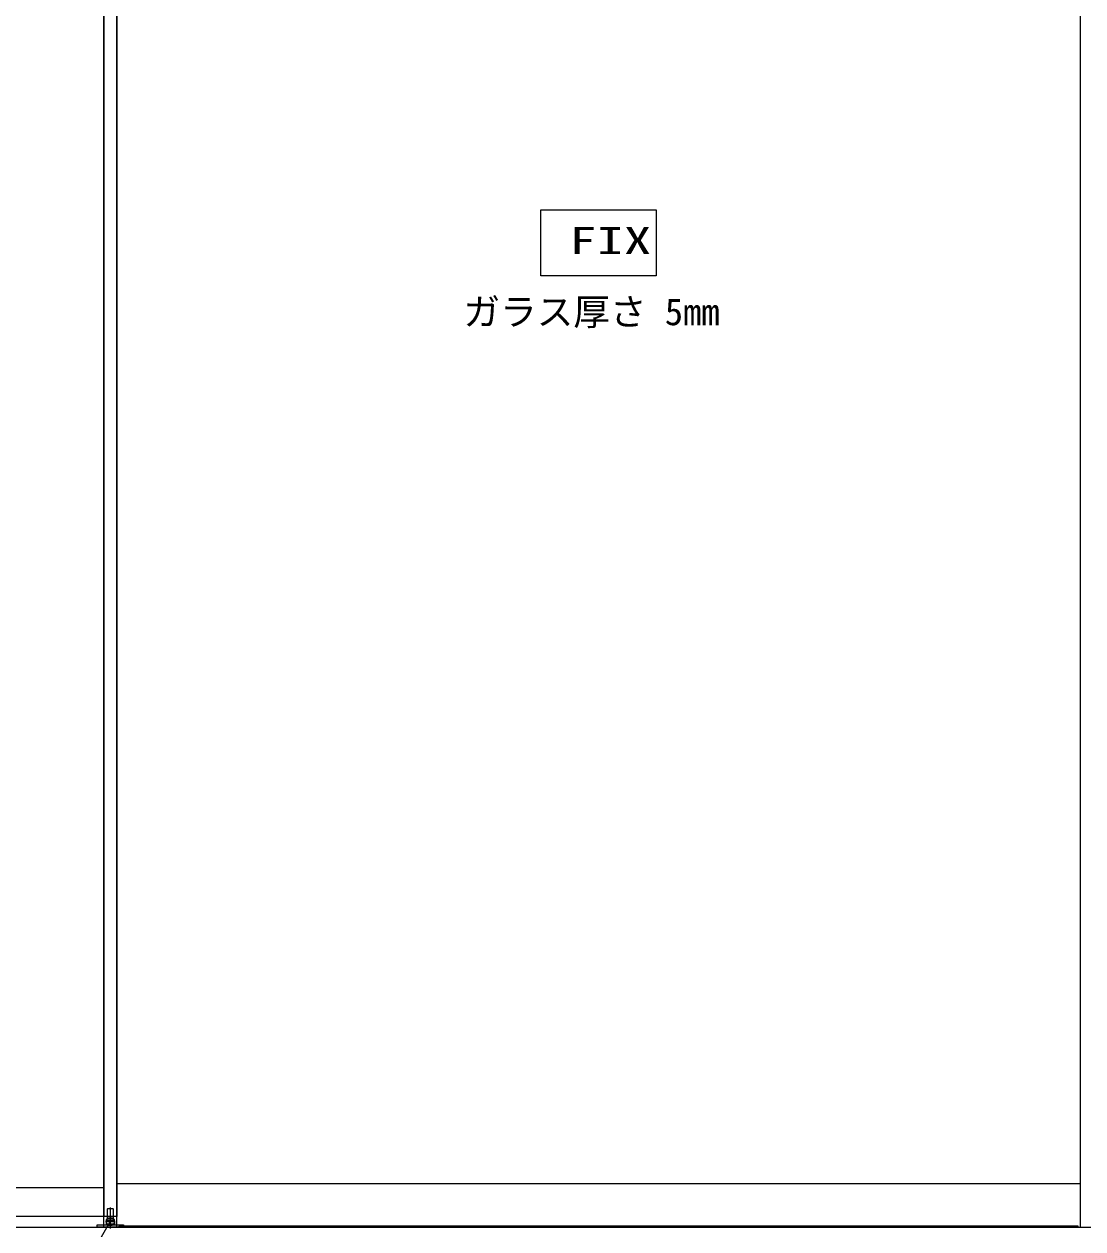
# Model space of a CAD drawing. Units: millimetres, scale not verified. Extents: x -6062 to 6062, y -3045 to 3045.
# Drawn here: x -2166 to -882, y -2002 to -542 of the extents above; entities that cross this region are included whole.
import ezdxf
from ezdxf.enums import TextEntityAlignment as Align

# ---------------------------------------------------------------- set-up
doc = ezdxf.new("R2010")
doc.units = ezdxf.units.MM
doc.header["$LTSCALE"] = 20
doc.layers.add('0-3_2寸法-3', color=7, linetype='Continuous', lineweight=9)
doc.layers.add('0-4_3一般', color=7, linetype='Continuous', lineweight=9)
doc.styles.add('ＭＳ ゴシック', font='')
doc.styles.get('ＭＳ ゴシック').set_extended_font_data('MS Gothic')

# ---------------------------------------------------------------- blocks, each defined once
blk = doc.blocks.new('グループ-61')
at = {"layer": '0-4_3一般'}
blk.add_line((-78696.5, -40000), (20223.5, -40000), dxfattribs=at)
blk = doc.blocks.new('グループ-62')
at = {"layer": '0-4_3一般'}
for p, q in [((-5640, -40000), (-5640, 6840)), ((-5320, -40000), (-5320, 6840)), ((18040, 6840), (18040, -40000)), ((-5640, 6100), (-5640, -39740)), ((-5320, 6100), (-5320, -39740)), ((-29000, -39040), (-5640, -39040)), ((-5320, -38940), (18040, -38940)), ((-5555, -39560), (-5555, -39800)), ((-5415, -39550), (-5545, -39550)), ((-5480, -39520), (-5480, -40027.8)), ((-5405, -39800), (-5405, -39560)), ((-5320, -39740), (-29320, -39740)), ((-5800, -39942), (-5580, -39942)), ((-5800, -40000), (-5800, -39942)), ((-5160, -40000), (-5800, -40000)), ((-5640, -40000), (18360, -40000)), ((-5580, -39862), (-5580, -39922)), ((-5580, -39862), (-5520, -39862)), ((-5380, -39922), (-5580, -39922)), ((-5380, -39922), (-5580, -39922)), ((-5555, -39800), (-5405, -39800)), ((-5554, -39862), (-5554, -39800)), ((-5406, -39800), (-5554, -39800)), ((-5406, -39862), (-5406, -39800)), ((-5380, -39862), (-5380, -39922)), ((-5380, -39942), (-5380, -39922)), ((-5270, -39970), (-5270, -40000)), ((17990, -39970), (-5270, -39970)), ((-5270, -40000), (17990, -40000)), ((-5160, -39942), (-5160, -40000)), ((17990, -40000), (17990, -39970))]:
    blk.add_line(p, q, dxfattribs=at)
for points in [[(-5580, -39922), (-5580, -39942), (-5160, -39942)], [(-5520, -39862), (-5440, -39862), (-5380, -39862)]]:
    blk.add_lwpolyline(points, dxfattribs=at)
for centre, start, end in [((-5545, -39560), 90, 180), ((-5415, -39560), 0, 90)]:
    blk.add_arc(centre, 10, start, end, dxfattribs=at)
blk = doc.blocks.new('グループ-63')
at = {"layer": '0-4_3一般'}
for name in ['グループ-61', 'グループ-62']:
    blk.add_blockref(name, (0, 0), dxfattribs=at)

msp = doc.modelspace()

# ---------------------------------------------------------------- linework, layer by layer
at = {"layer": '0-3_2寸法-3'}
for p, q in [((-2056.61, -1992.11), (-2066.39, -1992.11)), ((-2057.5, -1996.11), (-2065.5, -1996.11)), ((-2061.33, -1988.11), (-2061.67, -1988.11)), ((-2061.33, -1988.11), (-2061.67, -1988.11))]:
    msp.add_line(p, q, dxfattribs=at)
msp.add_lwpolyline([(-1539.5, -767), (-1399.5, -767), (-1399.5, -847), (-1539.5, -847)], close=True, dxfattribs=at)
msp.add_lwpolyline([(-2061.5, -1993.1), (-2209.82, -2250), (-2525.83, -2250)], dxfattribs=at)
msp.add_circle((-2061.5, -1993.1), 5.01, dxfattribs=at)
msp.add_circle((-2061.5, -1993.1), 5.01, dxfattribs=at)

# ---------------------------------------------------------------- block references
at = {"layer": '0-4_3一般', "xscale": 0.05, "yscale": 0.05}
msp.add_blockref('グループ-63', (-1787.5, 0), dxfattribs=at)

# ---------------------------------------------------------------- texts
at = {"layer": '0-3_2寸法-3', "style": 'ＭＳ ゴシック', "width": 1.5}
msp.add_text('FIX', height=32.55, dxfattribs=at).set_placement((-1505.25, -830.17), align=Align.BOTTOM_LEFT)
at = {"layer": '0-3_2寸法-3', "style": 'ＭＳ ゴシック'}
msp.add_text('ガラス厚さ 5mm', height=32.55, dxfattribs=at).set_placement((-1633.29, -916.45), align=Align.BOTTOM_LEFT)

doc.saveas('drawing.dxf')
